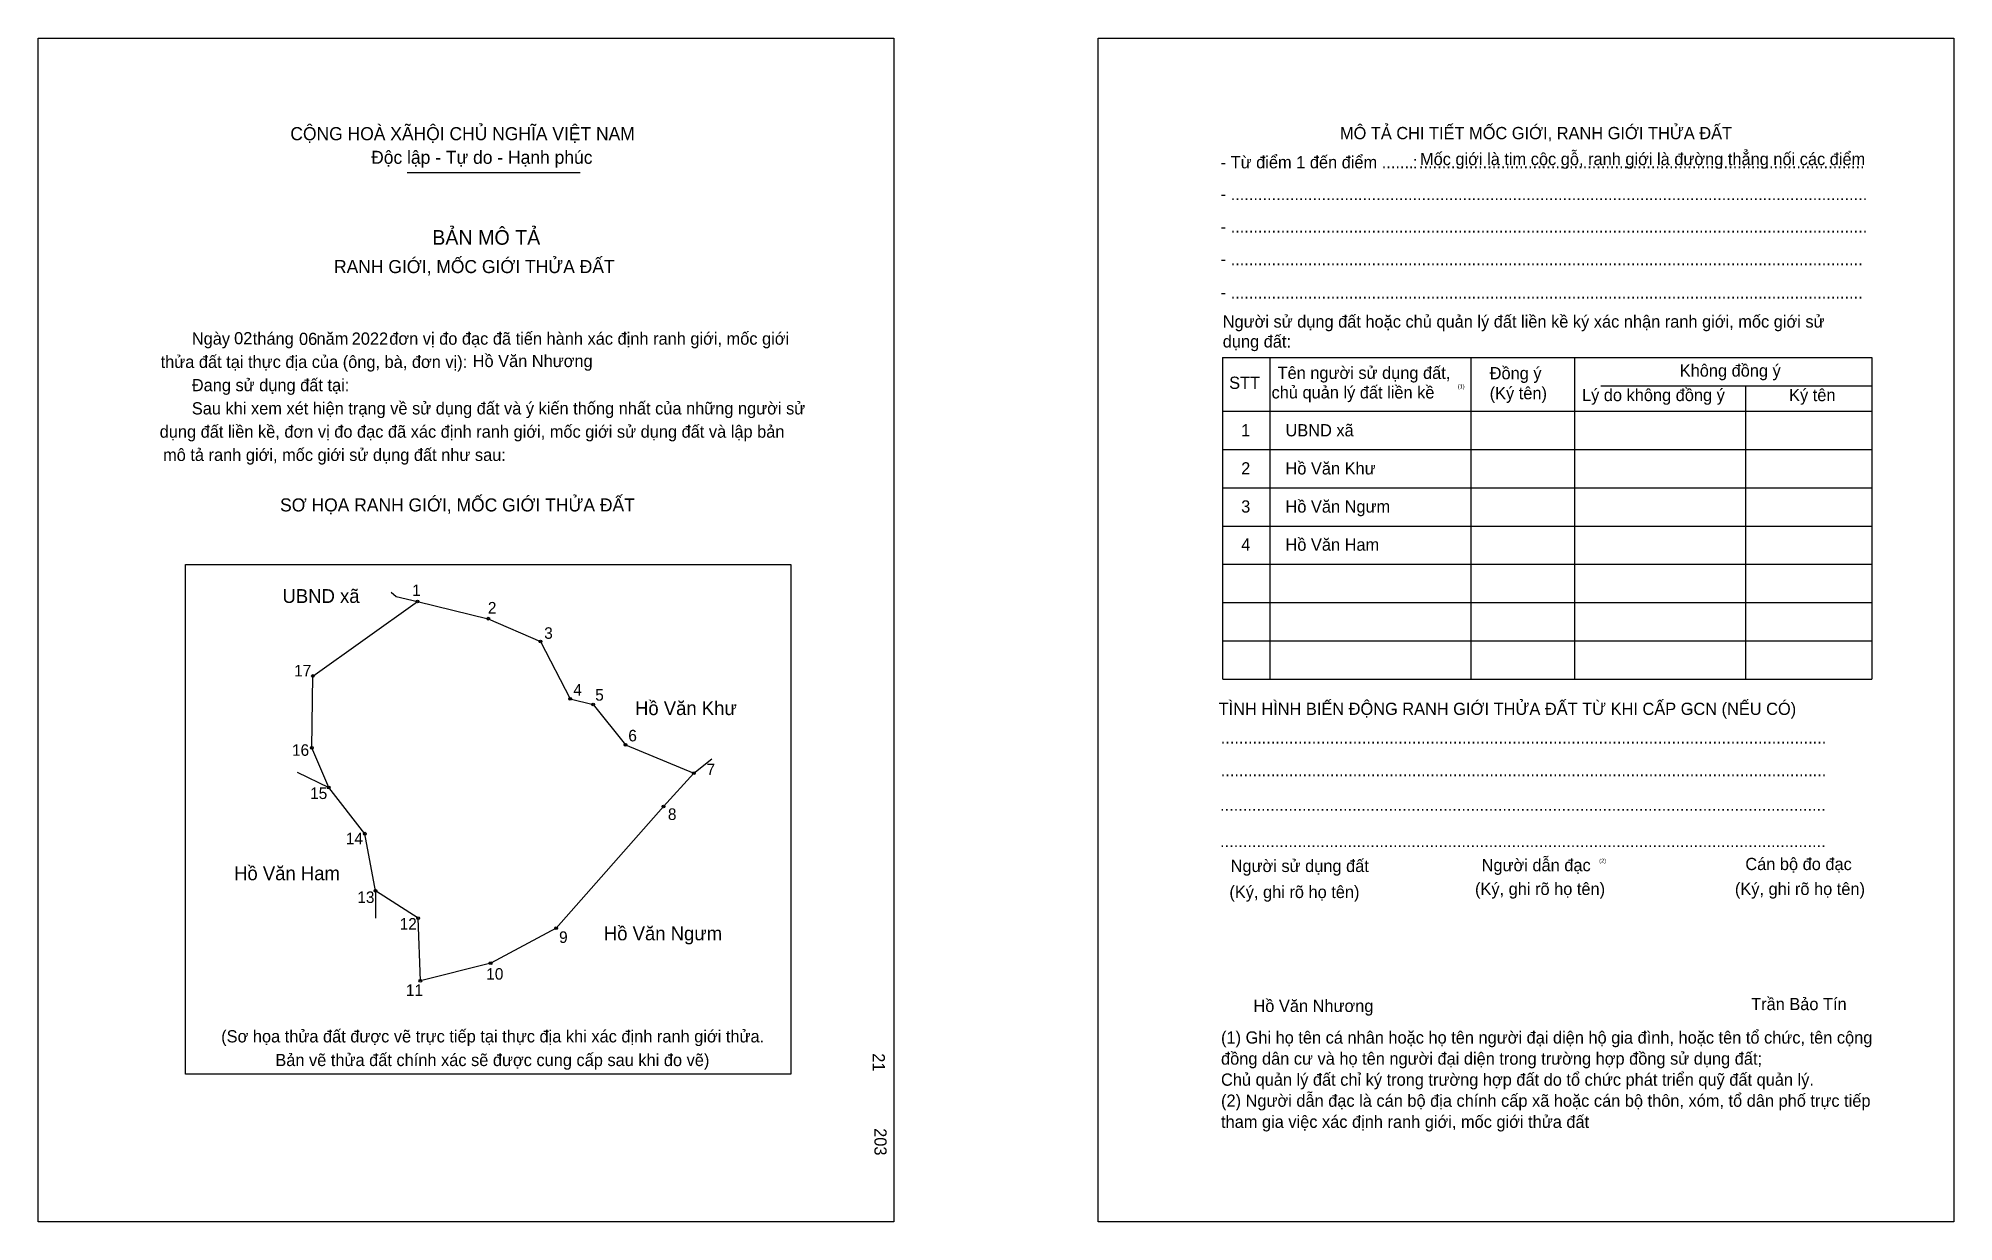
# Model space of a CAD drawing. Extents: x 547674 to 548372, y 1825536 to 1825967.
import ezdxf

# ---------------------------------------------------------------- set-up
doc = ezdxf.new("R2010")
doc.units = 0
for name, color, linetype in [('bmtKhungInTrang1', 7, 'Continuous'), ('bmtKhungInTrang2', 7, 'Continuous'), ('bmtNoiDung', 7, 'Continuous'), ('bmtTemplate', 7, 'Continuous'), ('CanhThua', 7, 'Continuous'), ('MocDinhThua', 7, 'Continuous'), ('RauThua', 7, 'Continuous'), ('SoHieuDinhThua', 7, 'Continuous'), ('TenChuLanCan', 7, 'Continuous')]:
    doc.layers.add(name, color=color, linetype=linetype)

msp = doc.modelspace()

# ---------------------------------------------------------------- linework, layer by layer
at = {"layer": 'bmtKhungInTrang1'}
msp.add_lwpolyline([(547674.24, 1825967.14), (547985.79, 1825967.14), (547985.79, 1825536.23), (547674.24, 1825536.23)], close=True, dxfattribs=at)
at = {"layer": 'bmtKhungInTrang2'}
msp.add_lwpolyline([(548060.08, 1825967.14), (548371.62, 1825967.14), (548371.62, 1825536.23), (548060.08, 1825536.23)], close=True, dxfattribs=at)
at = {"layer": 'bmtTemplate'}
for p, q in [((547808.5, 1825918.3), (547871.5, 1825918.3)), ((548122.58, 1825850.91), (548122.58, 1825733.77)), ((548195.87, 1825850.91), (548195.87, 1825733.77)), ((548233.57, 1825851.05), (548233.57, 1825733.77)), ((548341.79, 1825850.91), (548341.79, 1825733.77)), ((548243.13, 1825840.59), (548341.79, 1825840.59)), ((548105.49, 1825831.39), (548341.79, 1825831.39)), ((548105.49, 1825817.44), (548341.79, 1825817.44)), ((548105.49, 1825803.5), (548341.79, 1825803.5)), ((548105.49, 1825789.55), (548341.79, 1825789.55)), ((548105.49, 1825775.61), (548341.79, 1825775.61)), ((548105.49, 1825761.66), (548341.79, 1825761.66)), ((548105.49, 1825747.71), (548341.79, 1825747.71)), ((548105.49, 1825733.77), (548341.79, 1825733.77))]:
    msp.add_line(p, q, dxfattribs=at)
for points in [[(548105.34, 1825850.91), (548341.79, 1825850.91)], [(548105.34, 1825850.91), (548105.34, 1825733.77)], [(548295.8, 1825840.45), (548295.8, 1825733.77)]]:
    msp.add_lwpolyline(points, dxfattribs=at)
msp.add_lwpolyline([(547727.84, 1825589.9), (547727.84, 1825775.59), (547948.28, 1825775.59), (547948.28, 1825589.9)], close=True, dxfattribs=at)
at = {"layer": 'CanhThua'}
for p, q in [((547774.23, 1825734.93), (547812.27, 1825762.02)), ((547812.27, 1825762.02), (547838.08, 1825755.81)), ((547838.08, 1825755.81), (547857.07, 1825747.5)), ((547857.07, 1825747.5), (547867.93, 1825726.62)), ((547773.85, 1825708.78), (547774.23, 1825734.93)), ((547867.93, 1825726.62), (547876.26, 1825724.53)), ((547876.26, 1825724.53), (547888.04, 1825709.88)), ((547779.97, 1825694.37), (547773.85, 1825708.78)), ((547888.04, 1825709.88), (547912.91, 1825699.56)), ((547912.91, 1825699.56), (547901.85, 1825687.41)), ((547793.16, 1825677.51), (547779.97, 1825694.37)), ((547901.85, 1825687.41), (547862.75, 1825643.13)), ((547797, 1825656.73), (547793.16, 1825677.51)), ((547812.56, 1825646.77), (547797, 1825656.73)), ((547813.34, 1825623.92), (547812.56, 1825646.77)), ((547862.75, 1825643.13), (547838.95, 1825630.38)), ((547838.95, 1825630.38), (547813.34, 1825623.92))]:
    msp.add_line(p, q, dxfattribs=at)
at = {"layer": 'MocDinhThua'}
for centre in [(547812.27, 1825762.02), (547838.08, 1825755.81), (547857.07, 1825747.5), (547774.23, 1825734.93), (547867.93, 1825726.62), (547876.26, 1825724.53), (547888.04, 1825709.88), (547773.85, 1825708.78), (547912.91, 1825699.56), (547779.97, 1825694.37), (547901.85, 1825687.41), (547793.16, 1825677.51), (547797, 1825656.73), (547812.56, 1825646.77), (547862.75, 1825643.13), (547838.95, 1825630.38), (547813.34, 1825623.92)]:
    msp.add_circle(centre, 0.503, dxfattribs=at)
at = {"layer": 'RauThua'}
for p, q in [((547802.67, 1825765.48), (547804.58, 1825763.87)), ((547804.58, 1825763.87), (547812.27, 1825762.02)), ((547912.91, 1825699.56), (547919.45, 1825704.76)), ((547768.51, 1825699.91), (547779.97, 1825694.37)), ((547797, 1825656.73), (547797.03, 1825646.75))]:
    msp.add_line(p, q, dxfattribs=at)

# ---------------------------------------------------------------- texts
at = {"layer": 'bmtNoiDung'}
for s, height, p in [('02', 4.458, (547745.54, 1825855.71)), ('06', 4.458, (547769.17, 1825855.47)), ('2022', 4.458, (547788.35, 1825855.56)), ('Hồ Văn Nhương', 4.4576, (547832.39, 1825847.42)), ('1', 4.46, (548112.2, 1825822.19)), ('UBND xã ', 4.458, (548128.33, 1825822.19)), ('2', 4.46, (548112.2, 1825808.31)), ('Hồ Văn Khư ', 4.4576, (548128.33, 1825808.31)), ('3', 4.46, (548112.2, 1825794.43)), ('Hồ Văn Ngưm ', 4.4576, (548128.33, 1825794.43)), ('4', 4.46, (548112.2, 1825780.55)), ('Hồ Văn Ham ', 4.4576, (548128.33, 1825780.55)), ('Hồ Văn Nhương', 4.4576, (548116.67, 1825612.6))]:
    msp.add_text(s, height=height, dxfattribs=at).set_placement(p)
for s, p in [('21', (547978.03, 1825597.57)), ('203', (547978.66, 1825570.29))]:
    msp.add_text(s, height=4.458, rotation=270, dxfattribs=at).set_placement(p)
at = {"layer": 'bmtTemplate'}
for s, height, p in [('CỘNG HOÀ XÃHỘI CHỦ NGHĨA VIỆT NAM', 4.7548, (547766.01, 1825930.03)), ('MÔ TẢ CHI TIẾT MỐC GIỚI, RANH GIỚI THỬA ĐẤT', 4.4559, (548148.17, 1825930.4)), ('Độc lập - Tự do - Hạnh phúc', 4.7548, (547795.42, 1825921.43)), ('Mốc giới là tim cộc gỗ, ranh giới là đường thẳng nối các điểm', 4.4559, (548177.31, 1825920.96)), ('- Từ điểm 1 đến điểm .......', 4.4559, (548104.74, 1825919.78)), (':', 4.46, (548174.74, 1825919.78)), ('..................................................................................................', 4.4559, (548176.94, 1825919.78)), ('- ............................................................................................................................................', 4.45592, (548104.74, 1825908.23)), ('BẢN MÔ TẢ', 5.349, (547817.67, 1825891.96)), ('- ............................................................................................................................................', 4.45592, (548104.74, 1825896.38)), ('RANH GIỚI, MỐC GIỚI THỬA ĐẤT', 4.7548, (547781.91, 1825881.64)), ('- ...........................................................................................................................................', 4.45592, (548104.74, 1825884.52)), ('- ...........................................................................................................................................', 4.45592, (548104.74, 1825872.39)), ('Người sử dụng đất hoặc chủ quản lý đất liền kề ký xác nhận ranh giới, mốc giới sử', 4.4559, (548105.49, 1825861.79)), ('Ngày     tháng     năm         đơn vị đo đạc đã tiến hành xác định ranh giới, mốc giới ', 4.4576, (547730.14, 1825855.57)), ('dụng đất:', 4.456, (548105.49, 1825854.54)), ('thửa đất tại thực địa của (ông, bà, đơn vị):', 4.4576, (547718.78, 1825847.1)), ('Đang sử dụng đất tại:', 4.4576, (547730.14, 1825838.63)), ('STT', 4.456, (548107.82, 1825839.48)), ('Tên người sử dụng đất,', 4.4559, (548125.45, 1825843.11)), ('Đồng ý', 4.456, (548202.68, 1825842.97)), ('Không đồng ý', 4.4559, (548271.88, 1825843.94)), ('chủ quản lý đất liền kề', 4.4559, (548123.27, 1825835.98)), ('(1)', 1.486, (548191.04, 1825839.64)), ('(Ký tên)', 4.456, (548202.68, 1825835.71)), ('Lý do không đồng ý', 4.4559, (548236.29, 1825835.02)), ('Ký tên', 4.456, (548311.7, 1825835.02)), ('Sau khi xem xét hiện trạng về sử dụng đất và ý kiến thống nhất của những người sử ', 4.4576, (547730.14, 1825830.17)), ('dụng đất liền kề, đơn vị đo đạc đã xác định ranh giới, mốc giới sử dụng đất và lập bản', 4.4576, (547718.44, 1825821.7)), ('mô tả ranh giới, mốc giới sử dụng đất như sau:', 4.4576, (547719.67, 1825813.24)), ('SƠ HỌA RANH GIỚI, MỐC GIỚI THỬA ĐẤT', 4.7548, (547762.26, 1825794.85)), ('TÌNH HÌNH BIẾN ĐỘNG RANH GIỚI THỬA ĐẤT TỪ KHI CẤP GCN (NẾU CÓ)', 4.4559, (548103.99, 1825720.76)), ('.....................................................................................................................................', 4.4626, (548104.74, 1825710.28)), ('.....................................................................................................................................', 4.4626, (548104.74, 1825698.42)), ('.....................................................................................................................................', 4.4626, (548104.51, 1825685.87)), ('.....................................................................................................................................', 4.4626, (548104.51, 1825672.63)), ('Người sử dụng đất', 4.4559, (548108.37, 1825663.56)), ('Người dẫn đạc', 4.4559, (548199.76, 1825663.84)), ('(2)', 1.486, (548242.56, 1825666.91)), ('Cán bộ đo đạc', 4.4559, (548295.76, 1825664.26)), ('(Ký, ghi rõ họ tên)', 4.4559, (548107.91, 1825654.08)), ('(Ký, ghi rõ họ tên)', 4.4559, (548197.34, 1825655.2)), ('(Ký, ghi rõ họ tên)', 4.4559, (548291.97, 1825655.2)), ('Trần Bảo Tín', 4.4559, (548297.88, 1825613.26)), ('(Sơ họa thửa đất được vẽ trực tiếp tại thực địa khi xác định ranh giới thửa.', 4.4576, (547740.84, 1825601.51)), ('(1) Ghi họ tên cá nhân hoặc họ tên người đại diện hộ gia đình, hoặc tên tổ chức, tên cộng', 4.4559, (548104.87, 1825601.08)), ('Bản vẽ thửa đất chính xác sẽ được cung cấp sau khi đo vẽ)', 4.4576, (547760.55, 1825592.89)), ('đồng dân cư và họ tên người đại diện trong trường hợp đồng sử dụng đất;', 4.4559, (548104.87, 1825593.41)), ('Chủ quản lý đất chỉ ký trong trường hợp đất do tổ chức phát triển quỹ đất quản lý.', 4.4559, (548104.87, 1825585.74)), ('(2) Người dẫn đạc là cán bộ địa chính cấp xã hoặc cán bộ thôn, xóm, tổ dân phố trực tiếp', 4.4559, (548104.87, 1825578.07)), ('tham gia việc xác định ranh giới, mốc giới thửa đất', 4.4559, (548104.87, 1825570.4))]:
    msp.add_text(s, height=height, dxfattribs=at).set_placement(p)
at = {"layer": 'SoHieuDinhThua'}
for s, height, p in [('1', 4.2, (547810.38, 1825764.04)), ('2', 4.2, (547837.94, 1825757.69)), ('3', 4.2, (547858.44, 1825748.47)), ('17', 4.195, (547767.39, 1825734.78)), ('4', 4.2, (547869.04, 1825727.81)), ('5', 4.2, (547877.01, 1825725.97)), ('16', 4.195, (547766.61, 1825705.87)), ('6', 4.2, (547889.06, 1825711.13)), ('7', 4.2, (547917.55, 1825698.84)), ('15', 4.195, (547773.22, 1825690.14)), ('8', 4.2, (547903.47, 1825682.51)), ('14', 4.195, (547786.22, 1825673.69)), ('13', 4.195, (547790.4, 1825652.29)), ('12', 4.195, (547805.81, 1825642.59)), ('9', 4.2, (547863.85, 1825637.74)), ('10', 4.195, (547837.34, 1825624.37)), ('11', 4.195, (547808.1, 1825618.46))]:
    msp.add_text(s, height=height, dxfattribs=at).set_placement(p)
at = {"layer": 'TenChuLanCan'}
for s, height, p in [('UBND xã', 5.034, (547763.16, 1825761.53)), ('Hồ Văn Khư', 5.034, (547891.5, 1825720.71)), ('Hồ Văn Ham', 5.034, (547745.52, 1825660.58)), ('Hồ Văn Ngưm', 5.0343, (547880.16, 1825638.69))]:
    msp.add_text(s, height=height, dxfattribs=at).set_placement(p)

doc.saveas('drawing.dxf')
